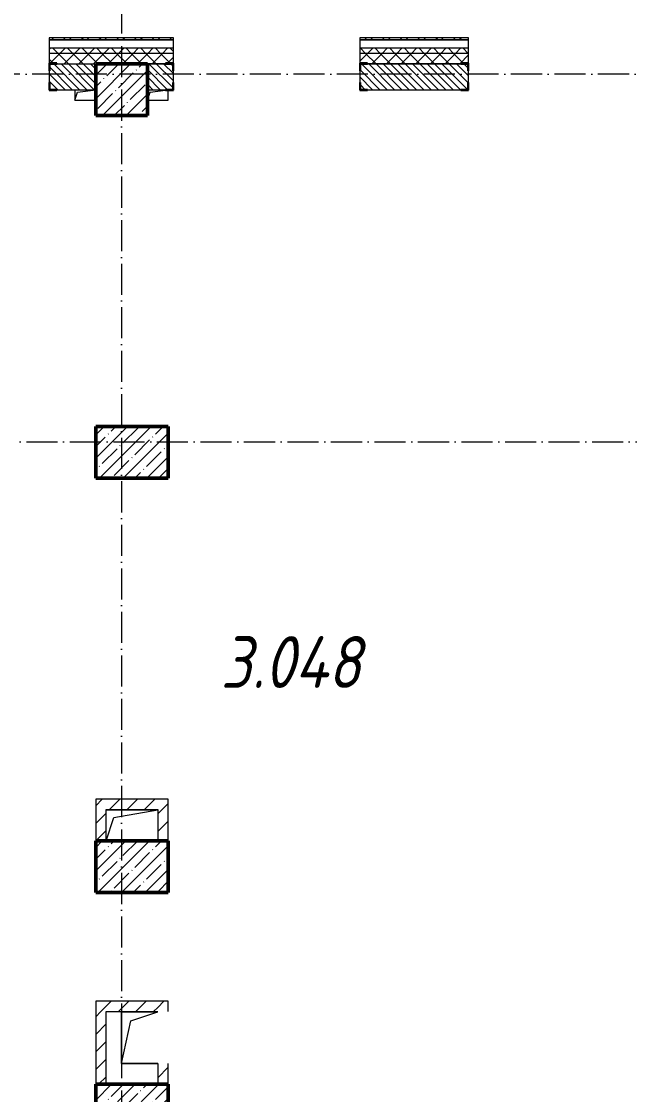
# Model space of a CAD drawing. Header units: millimetres. Extents: x -401725 to 250493, y 305116 to 802890.
# Drawn here: x 219212 to 225083, y 534747 to 545105 of the extents above; entities that cross this region are included whole.
import ezdxf

# ---------------------------------------------------------------- set-up
doc = ezdxf.new("R2010")
doc.units = ezdxf.units.MM
doc.linetypes.add('50_200_ШТРИХ_1Т_ш5_п1_п1_', pattern=[700, 500, -100, 0, -100])
for name, color, linetype, lineweight in [('A-FLOR-____-OTLN', 7, 'Continuous', 9), ('A-GENM-____-MCUT', 7, 'Continuous', 25), ('A-GENM-____-OTLN', 7, 'Continuous', 9), ('A-GENM-____-OTLN-1', 7, 'Continuous', 25), ('A-WALL-____-MCUT', 7, 'Continuous', 13), ('A-WALL-____-MCUT-1', 7, 'Continuous', 9), ('A-WALL-____-PATT-1', 7, 'Continuous', 9), ('A-WALL-FNSH-MCUT-1', 7, 'Continuous', 9), ('S-COLS-____-MCUT', 7, 'Continuous', 50), ('S-COLS-____-OTLN', 7, 'Continuous', 9), ('S-GRID-____-OTLN-1', 7, '50_200_ШТРИХ_1Т_ш5_п1_п1_', 9), ('Марки помещений', 7, 'Continuous', 9)]:
    doc.layers.add(name, color=color, linetype=linetype, lineweight=lineweight)
doc.styles.add('ISOCPEUR_I_2', font='isocpeui.ttf', dxfattribs={"width": 0.85, "height": 2.3})
pattern_1 = [(45, (142429.06, 459015.94), (-70.71068, 70.71068), []), (135, (142429.06, 459015.94), (-70.71068, -70.71068), [])]
pattern_2 = [(135, (142429.057, 459015.94), (-35.35534, -35.35534), [])]
pattern_3 = [(45, (142429.06, 459015.94), (-84.85281, 84.85281), [])]

# ---------------------------------------------------------------- blocks, each defined once
blk = doc.blocks.new('BSC_Колонна _Прямоугольная - 500х500-V43-АР1_План отверстий 3 этажа в осях 1-64_Ю-ЯЯ')
at = {"layer": 'S-COLS-____-OTLN'}
h = blk.add_hatch(dxfattribs=at)
h.set_pattern_fill('FP_51', color=256, style=0, pattern_type=2)
h.set_pattern_definition([(45, (-77750, -85431.04), (-114.04925, 114.04925), []), (45, (-77635.95, -85431.04), (-114.04925, 114.04925), [201.613, -40.323, 3.353, -36.97])])
h.paths.add_polyline_path([(-250, -250), (250, -250), (250, 250), (-250, 250)], flags=0)
at = {"layer": 'S-COLS-____-MCUT'}
for p, q in [((250, 250), (-250, 250)), ((-250, 250), (-250, -250)), ((250, -250), (250, 250)), ((-250, -250), (250, -250))]:
    blk.add_line(p, q, dxfattribs=at)
blk = doc.blocks.new('BSC_Колонна _Прямоугольная - 500х700-V134-АР1_План отверстий 3 этажа в осях 1-64_Ю-ЯЯ')
at = {"layer": 'S-COLS-____-OTLN'}
h = blk.add_hatch(dxfattribs=at)
h.set_pattern_fill('FP_139', color=256, style=0, pattern_type=2)
h.set_pattern_definition([(315, (-75581.04, 77850), (114.04925, 114.04925), []), (315, (-75581.04, 77735.95), (114.04925, 114.04925), [201.613, -40.323, 3.353, -36.97])])
h.paths.add_polyline_path([(-250, 350), (-250, -350), (250, -350), (250, 350)], flags=0)
at = {"layer": 'S-COLS-____-MCUT'}
for p, q in [((250, 350), (-250, 350)), ((-250, 350), (-250, -350)), ((250, -350), (250, 350)), ((-250, -350), (250, -350))]:
    blk.add_line(p, q, dxfattribs=at)
blk = doc.blocks.new('BSC_Колонна _Прямоугольная - 500х700-V137-АР1_План отверстий 3 этажа в осях 1-64_Ю-ЯЯ')
at = {"layer": 'S-COLS-____-OTLN'}
h = blk.add_hatch(dxfattribs=at)
h.set_pattern_fill('FP_142', color=256, style=0, pattern_type=2)
h.set_pattern_definition([(315, (-77931.04, 77850), (114.04925, 114.04925), []), (315, (-77931.04, 77735.95), (114.04925, 114.04925), [201.613, -40.323, 3.353, -36.97])])
h.paths.add_polyline_path([(-250, 350), (-250, -350), (250, -350), (250, 350)], flags=0)
at = {"layer": 'S-COLS-____-MCUT'}
for p, q in [((250, 350), (-250, 350)), ((-250, 350), (-250, -350)), ((250, -350), (250, 350)), ((-250, -350), (250, -350))]:
    blk.add_line(p, q, dxfattribs=at)
blk = doc.blocks.new('BSC_Колонна _Прямоугольная - 500х700-V140-АР1_План отверстий 3 этажа в осях 1-64_Ю-ЯЯ')
at = {"layer": 'S-COLS-____-OTLN'}
h = blk.add_hatch(dxfattribs=at)
h.set_pattern_fill('FP_145', color=256, style=0, pattern_type=2)
h.set_pattern_definition([(315, (-81931.04, 77850), (114.04925, 114.04925), []), (315, (-81931.04, 77735.95), (114.04925, 114.04925), [201.613, -40.323, 3.353, -36.97])])
h.paths.add_polyline_path([(-250, 350), (-250, -350), (250, -350), (250, 350)], flags=0)
at = {"layer": 'S-COLS-____-MCUT'}
for p, q in [((250, 350), (-250, 350)), ((-250, 350), (-250, -350)), ((250, -350), (250, 350)), ((-250, -350), (250, -350))]:
    blk.add_line(p, q, dxfattribs=at)
blk = doc.blocks.new('Фахверк_СКБ_Уголок - 250_2700-27497298-АР1_План отверстий 3 этажа в осях 1-64_Ю-ЯЯ')
at = {"layer": 'A-GENM-____-MCUT'}
for p, q in [((200, 181), (125, 181)), ((125, 181), (125, 106)), ((125, 106), (131, 106)), ((131, 106), (131, 175)), ((131, 175), (200, 175)), ((200, 175), (200, 181)), ((131, -6), (125, -6)), ((125, -6), (125, -81)), ((125, -81), (200, -81)), ((131, -75), (131, -6)), ((200, -75), (131, -75)), ((200, -81), (200, -75))]:
    blk.add_line(p, q, dxfattribs=at)
blk = doc.blocks.new('AR_Отверстие прямоугольное _в плите_ - AR_Отверстие прямоугольное _в плите_-30510712-АР1_План отверстий 3 этажа в осях 1-64_Ю-ЯЯ')
at = {"layer": 'A-GENM-____-OTLN'}
for p, q in [((-100, 50), (-100, -50)), ((-100, -50), (-75, 25)), ((-75, 25), (100, 50)), ((-100, -50), (100, -50))]:
    blk.add_line(p, q, dxfattribs=at)
blk = doc.blocks.new('AR_Отверстие прямоугольное _в плите_ - AR_Отверстие прямоугольное _в плите_-V181-АР1_План отверстий 3 этажа в осях 1-64_Ю-ЯЯ')
at = {"layer": 'A-GENM-____-OTLN'}
for p, q in [((-100, -50), (-75, 25)), ((-75, 25), (75, 46)), ((100, -50), (100, 44)), ((-100, -50), (100, -50))]:
    blk.add_line(p, q, dxfattribs=at)
blk = doc.blocks.new('AR_Отверстие прямоугольное _в плите_ - AR_Отверстие прямоугольное _в плите_-V189-АР1_План отверстий 3 этажа в осях 1-64_Ю-ЯЯ')
at = {"layer": 'A-GENM-____-OTLN'}
for p, q in [((175, 250), (-175, 250)), ((-175, 250), (-175, -250)), ((-87, 163), (175, 250)), ((-175, -250), (-87, 163)), ((-175, -250), (175, -250))]:
    blk.add_line(p, q, dxfattribs=at)
blk = doc.blocks.new('AR_Отверстие прямоугольное _в плите_ - AR_Отверстие прямоугольное _в плите_-V191-АР1_План отверстий 3 этажа в осях 1-64_Ю-ЯЯ')
at = {"layer": 'A-GENM-____-OTLN'}
for p, q in [((250, 150), (-250, 150)), ((-175, 75), (250, 150)), ((-250, -150), (-175, 75))]:
    blk.add_line(p, q, dxfattribs=at)

msp = doc.modelspace()

# ---------------------------------------------------------------- hatches: boundary and pattern name
at = {"layer": 'A-WALL-____-PATT-1'}
h = msp.add_hatch(dxfattribs=at)
h.set_pattern_fill('FP_6', color=256, style=0, pattern_type=2)
h.set_pattern_definition([(45, (142429.06, 459015.94), (-85.53659, 85.53659), []), (45, (142486.08, 459015.94), (-85.53659, 85.53659), [])])
h.paths.add_polyline_path([(228254.0567, 544926.983), (229379.0567, 544926.983), (229379.0567, 544946.983), (228254.0567, 544946.983)], flags=0)
h.paths.add_polyline_path([(222834.6559, 544926.983), (223529.0567, 544926.983), (223529.0567, 544946.983), (222479.0567, 544946.983), (222479.0567, 544926.983)], flags=0)
h.paths.add_polyline_path([(225485.8523, 544926.983), (226454.0567, 544926.983), (226454.0567, 544946.983), (225329.0567, 544946.983), (225329.0567, 544926.983)], flags=0)
h.paths.add_polyline_path([(219479.0567, 544926.983), (220679.0567, 544926.983), (220679.0567, 544946.983), (219479.0567, 544946.983)], flags=0)
h.paths.add_polyline_path([(217164.0567, 544926.983), (217679.0567, 544926.983), (217679.0567, 544946.983), (217164.0567, 544946.983)], flags=0)
h = msp.add_hatch(dxfattribs=at)
h.set_pattern_fill('FP_4', color=256, style=0, pattern_type=2)
h.set_pattern_definition(pattern_1)
h.paths.add_polyline_path([(243909.0567, 544796.983), (243909.0567, 544846.983), (236929.0567, 544846.983), (236929.0567, 544796.983), (241393.0309, 544796.983)], flags=0)
h.paths.add_polyline_path([(235929.0567, 544796.983), (235929.0567, 544846.983), (234179.0567, 544846.983), (234179.0567, 544796.983), (234323.1737, 544796.983)], flags=0)
h.paths.add_polyline_path([(228254.0567, 544796.983), (229379.0567, 544796.983), (229379.0567, 544846.983), (228254.0567, 544846.983)], flags=0)
h.paths.add_polyline_path([(226454.0567, 544796.983), (226454.0567, 544846.983), (225329.0567, 544846.983), (225329.0567, 544796.983), (226369.5844, 544796.983)], flags=0)
h.paths.add_polyline_path([(222834.6559, 544796.983), (223529.0567, 544796.983), (223529.0567, 544846.983), (222479.0567, 544846.983), (222479.0567, 544796.983)], flags=0)
h.paths.add_polyline_path([(219479.0567, 544796.983), (220679.0567, 544796.983), (220679.0567, 544846.983), (219479.0567, 544846.983)], flags=0)
h.paths.add_polyline_path([(217679.0567, 544796.983), (217679.0567, 544846.983), (214129.0567, 544846.983), (214129.0567, 544796.983), (216648.5309, 544796.983)], flags=0)
h.paths.add_polyline_path([(212329.0567, 544796.983), (212329.0567, 544846.983), (211129.0567, 544846.983), (211129.0567, 544796.983)], flags=0)
h.paths.add_polyline_path([(206329.0567, 544796.983), (206329.0567, 544846.983), (205079.0567, 544846.983), (205079.0567, 544796.983), (206043.7451, 544796.983)], flags=0)
h.paths.add_polyline_path([(208129.0567, 544796.983), (209329.0567, 544796.983), (209329.0567, 544846.983), (208129.0567, 544846.983)], flags=0)
h.paths.add_polyline_path([(200279.0567, 544796.983), (200279.0567, 544846.983), (199079.0567, 544846.983), (199079.0567, 544796.983)], flags=0)
h.paths.add_polyline_path([(203279.0567, 544796.983), (203279.0567, 544846.983), (202079.0567, 544846.983), (202079.0567, 544796.983), (202508.8166, 544796.983)], flags=0)
h.paths.add_polyline_path([(197279.0567, 544796.983), (197279.0567, 544846.983), (196079.0567, 544846.983), (196079.0567, 544796.983)], flags=0)
h.paths.add_polyline_path([(194279.0567, 544796.983), (194279.0567, 544846.983), (192479.0567, 544846.983), (192479.0567, 544796.983)], flags=0)
h = msp.add_hatch(dxfattribs=at)
h.set_pattern_fill('FP_4', color=256, style=0, pattern_type=2)
h.set_pattern_definition(pattern_1)
h.paths.add_polyline_path([(243829.0567, 544696.983), (243909.0567, 544696.983), (243909.0567, 544796.983), (236929.0567, 544796.983), (236929.0567, 544696.983), (243779.0567, 544696.983)], flags=0)
h.paths.add_polyline_path([(235929.0567, 544696.983), (235929.0567, 544796.983), (234179.0567, 544796.983), (234179.0567, 544702.983), (234254.0567, 544702.983), (234254.0567, 544696.983), (235429.0567, 544696.983)], flags=0)
h.paths.add_polyline_path([(226379.0567, 544696.983), (226379.0567, 544702.983), (226454.0567, 544702.983), (226454.0567, 544796.983), (225329.0567, 544796.983), (225329.0567, 544696.983), (226369.5844, 544696.983)], flags=0)
h.paths.add_polyline_path([(229020.7809, 544696.983), (229304.0567, 544696.983), (229304.0567, 544702.983), (229379.0567, 544702.983), (229379.0567, 544796.983), (228254.0567, 544796.983), (228254.0567, 544702.983), (228329.0567, 544702.983), (228329.0567, 544696.983)], flags=0)
h.paths.add_polyline_path([(223454.0567, 544696.983), (223454.0567, 544702.983), (223529.0567, 544702.983), (223529.0567, 544796.983), (222479.0567, 544796.983), (222479.0567, 544702.983), (222554.0567, 544702.983), (222554.0567, 544696.983), (222834.6559, 544696.983)], flags=0)
h.paths.add_polyline_path([(220604.0567, 544696.983), (220604.0567, 544702.983), (220679.0567, 544702.983), (220679.0567, 544796.983), (219479.0567, 544796.983), (219479.0567, 544702.983), (219554.0567, 544702.983), (219554.0567, 544696.983), (220429.0567, 544696.983)], flags=0)
h.paths.add_polyline_path([(217679.0567, 544696.983), (217679.0567, 544796.983), (214129.0567, 544796.983), (214129.0567, 544702.983), (214204.0567, 544702.983), (214204.0567, 544696.983), (217179.0567, 544696.983)], flags=0)
h.paths.add_polyline_path([(211629.0567, 544696.983), (212254.0567, 544696.983), (212254.0567, 544702.983), (212329.0567, 544702.983), (212329.0567, 544796.983), (211129.0567, 544796.983), (211129.0567, 544696.983)], flags=0)
h.paths.add_polyline_path([(205679.0567, 544696.983), (206254.0567, 544696.983), (206254.0567, 544702.983), (206329.0567, 544702.983), (206329.0567, 544796.983), (205079.0567, 544796.983), (205079.0567, 544702.983), (205154.0567, 544702.983), (205154.0567, 544696.983), (205179.0567, 544696.983)], flags=0)
h.paths.add_polyline_path([(208204.0567, 544696.983), (209254.0567, 544696.983), (209254.0567, 544702.983), (209329.0567, 544702.983), (209329.0567, 544796.983), (208129.0567, 544796.983), (208129.0567, 544702.983), (208204.0567, 544702.983)], flags=0)
h.paths.add_polyline_path([(202508.8166, 544696.983), (203204.0567, 544696.983), (203204.0567, 544702.983), (203279.0567, 544702.983), (203279.0567, 544796.983), (202079.0567, 544796.983), (202079.0567, 544702.983), (202154.0567, 544702.983), (202154.0567, 544696.983)], flags=0)
h.paths.add_polyline_path([(200204.0567, 544696.983), (200204.0567, 544702.983), (200279.0567, 544702.983), (200279.0567, 544796.983), (199079.0567, 544796.983), (199079.0567, 544702.983), (199154.0567, 544702.983), (199154.0567, 544696.983), (199679.0567, 544696.983)], flags=0)
h.paths.add_polyline_path([(196154.0567, 544696.983), (197204.0567, 544696.983), (197204.0567, 544702.983), (197279.0567, 544702.983), (197279.0567, 544796.983), (196079.0567, 544796.983), (196079.0567, 544702.983), (196154.0567, 544702.983)], flags=0)
h.paths.add_polyline_path([(194204.0567, 544696.983), (194204.0567, 544702.983), (194279.0567, 544702.983), (194279.0567, 544796.983), (192479.0567, 544796.983), (192479.0567, 544696.983), (193429.0567, 544696.983)], flags=0)
h = msp.add_hatch(dxfattribs=at)
h.set_pattern_fill('FP_9', color=256, style=0, pattern_type=2)
h.set_pattern_definition(pattern_2)
h.paths.add_polyline_path([(219485.0567, 544446.983), (219929.0567, 544446.983), (219929.0567, 544696.983), (219485.0567, 544696.983), (219485.0567, 544627.983), (219479.0567, 544627.983), (219479.0567, 544515.983), (219485.0567, 544515.983)], flags=0)
h = msp.add_hatch(dxfattribs=at)
h.set_pattern_fill('FP_9', color=256, style=0, pattern_type=2)
h.set_pattern_definition(pattern_2)
h.paths.add_polyline_path([(223523.0567, 544446.983), (223523.0567, 544515.983), (223529.0567, 544515.983), (223529.0567, 544627.983), (223523.0567, 544627.983), (223523.0567, 544696.983), (222485.0567, 544696.983), (222485.0567, 544627.983), (222479.0567, 544627.983), (222479.0567, 544515.983), (222485.0567, 544515.983), (222485.0567, 544446.983), (223454.0567, 544446.983)], flags=0)
h.paths.add_polyline_path([(220429.0567, 544446.983), (220673.0567, 544446.983), (220673.0567, 544515.983), (220679.0567, 544515.983), (220679.0567, 544627.983), (220673.0567, 544627.983), (220673.0567, 544696.983), (220429.0567, 544696.983), (220429.0567, 544627.983)], flags=0)
h = msp.add_hatch(dxfattribs=at)
h.set_pattern_fill('FP_7', color=256, style=0, pattern_type=2)
h.set_pattern_definition(pattern_3)
h.paths.add_polyline_path([(220529.0567, 537496.983), (220529.0567, 537596.983), (219929.0567, 537596.983), (219929.0567, 537496.983), (220183.4594, 537496.983)], flags=0)
h = msp.add_hatch(dxfattribs=at)
h.set_pattern_fill('FP_7', color=256, style=0, pattern_type=2)
h.set_pattern_definition(pattern_3)
h.paths.add_polyline_path([(220628.941, 537196.983), (220629.0567, 537196.983), (220629.0567, 537596.983), (220529.0567, 537596.983), (220529.0567, 537196.983)], flags=0)
h = msp.add_hatch(dxfattribs=at)
h.set_pattern_fill('FP_7', color=256, style=0, pattern_type=2)
h.set_pattern_definition(pattern_3)
h.paths.add_polyline_path([(220029.0567, 537196.983), (220029.0567, 537496.983), (219929.0567, 537496.983), (219929.0567, 537196.983)], flags=0)
h = msp.add_hatch(dxfattribs=at)
h.set_pattern_fill('FP_7', color=256, style=0, pattern_type=2)
h.set_pattern_definition(pattern_3)
h.paths.add_polyline_path([(220183.4594, 535546.983), (220529.0567, 535546.983), (220529.0567, 535646.983), (219929.0567, 535646.983), (219929.0567, 535546.983), (220029.0567, 535546.983)], flags=0)
h = msp.add_hatch(dxfattribs=at)
h.set_pattern_fill('FP_7', color=256, style=0, pattern_type=2)
h.set_pattern_definition(pattern_3)
h.paths.add_polyline_path([(220529.0567, 534846.983), (220629.0567, 534846.983), (220629.0567, 535046.983), (220529.0567, 535046.983)], flags=0)
h.paths.add_polyline_path([(220629.0567, 535546.983), (220629.0567, 535646.983), (220529.0567, 535646.983), (220529.0567, 535546.983)], flags=0)
h = msp.add_hatch(dxfattribs=at)
h.set_pattern_fill('FP_7', color=256, style=0, pattern_type=2)
h.set_pattern_definition(pattern_3)
h.paths.add_polyline_path([(220029.0567, 534846.983), (220029.0567, 535546.983), (219929.0567, 535546.983), (219929.0567, 534846.983)], flags=0)

# ---------------------------------------------------------------- linework, layer by layer
at = {"layer": 'A-FLOR-____-OTLN'}
for p, q in [((220029.0567, 537496.6355), (220529.0567, 537496.6355)), ((220179.0567, 535546.6355), (220529.0567, 535546.6355)), ((220179.0567, 535046.6355), (220179.0567, 535546.6355)), ((220529.0567, 535046.6355), (220179.0567, 535046.6355))]:
    msp.add_line(p, q, dxfattribs=at)
at = {"layer": 'A-WALL-____-MCUT'}
for p, q in [((220679.0567, 544926.983), (219479.0567, 544926.983)), ((219479.0567, 544926.983), (219479.0567, 544702.983)), ((220679.0567, 544702.983), (220679.0567, 544926.983)), ((223529.0567, 544926.983), (222479.0567, 544926.983)), ((222479.0567, 544926.983), (222479.0567, 544702.983)), ((223529.0567, 544702.983), (223529.0567, 544926.983)), ((219479.0567, 544627.983), (219479.0567, 544515.983)), ((220679.0567, 544515.983), (220679.0567, 544627.983)), ((222479.0567, 544627.983), (222479.0567, 544515.983)), ((223529.0567, 544515.983), (223529.0567, 544627.983)), ((219554.0567, 544446.983), (219929.0567, 544446.983)), ((220429.0567, 544446.983), (220604.0567, 544446.983)), ((222554.0567, 544446.983), (223454.0567, 544446.983))]:
    msp.add_line(p, q, dxfattribs=at)
at = {"layer": 'A-WALL-____-MCUT-1'}
for p, q in [((220679.0567, 544846.983), (219479.0567, 544846.983)), ((220679.0567, 544796.983), (219479.0567, 544796.983)), ((223529.0567, 544846.983), (222479.0567, 544846.983)), ((223529.0567, 544796.983), (222479.0567, 544796.983)), ((219554.0567, 544696.983), (219929.0567, 544696.983)), ((220429.0567, 544696.983), (220604.0567, 544696.983)), ((220604.0567, 544696.983), (220429.0567, 544696.983)), ((222554.0567, 544696.983), (223454.0567, 544696.983)), ((223454.0567, 544696.983), (222554.0567, 544696.983))]:
    msp.add_line(p, q, dxfattribs=at)
at = {"layer": 'A-WALL-FNSH-MCUT-1'}
for p, q in [((220679.0567, 544946.983), (219479.0567, 544946.983)), ((219479.0567, 544946.983), (219479.0567, 544926.983)), ((219479.0567, 544926.983), (220679.0567, 544926.983)), ((220679.0567, 544926.983), (220679.0567, 544946.983)), ((223529.0567, 544946.983), (222479.0567, 544946.983)), ((222479.0567, 544946.983), (222479.0567, 544926.983)), ((222479.0567, 544926.983), (223529.0567, 544926.983)), ((223529.0567, 544926.983), (223529.0567, 544946.983)), ((220629.0567, 537596.983), (219929.0567, 537596.983)), ((219929.0567, 537596.983), (219929.0567, 537196.983)), ((220629.0567, 537196.983), (220629.0567, 537596.983)), ((220029.0567, 537496.983), (220529.0567, 537496.983)), ((220029.0567, 537196.983), (220029.0567, 537496.983)), ((220529.0567, 537496.983), (220529.0567, 537196.983)), ((220629.0567, 535646.983), (219929.0567, 535646.983)), ((219929.0567, 535646.983), (219929.0567, 534846.983)), ((220629.0567, 535546.983), (220629.0567, 535646.983)), ((220029.0567, 535546.983), (220529.0567, 535546.983)), ((220029.0567, 534846.983), (220029.0567, 535546.983)), ((220529.0567, 535046.983), (220529.0567, 534846.983)), ((220629.0567, 534846.983), (220629.0567, 535046.983))]:
    msp.add_line(p, q, dxfattribs=at)
at = {"layer": 'S-GRID-____-OTLN-1', "color": 251, "ltscale": 0.6, "true_color": 0x636466}
for p, q in [((220179.0567, 549908.7924), (220179.0567, 498996.983)), ((246503.4633, 544596.983), (137760.2865, 544596.983)), ((137760.2865, 541046.983), (246503.4633, 541046.983))]:
    msp.add_line(p, q, dxfattribs=at)

# ---------------------------------------------------------------- block references
at = {"layer": 'A-GENM-____-OTLN'}
for name, p in [('AR_Отверстие прямоугольное _в плите_ - AR_Отверстие прямоугольное _в плите_-30510712-АР1_План отверстий 3 этажа в осях 1-64_Ю-ЯЯ', (219829.0567, 544396.983)), ('AR_Отверстие прямоугольное _в плите_ - AR_Отверстие прямоугольное _в плите_-V181-АР1_План отверстий 3 этажа в осях 1-64_Ю-ЯЯ', (220529.0567, 544396.983)), ('AR_Отверстие прямоугольное _в плите_ - AR_Отверстие прямоугольное _в плите_-V191-АР1_План отверстий 3 этажа в осях 1-64_Ю-ЯЯ', (220279.0567, 537346.6355)), ('AR_Отверстие прямоугольное _в плите_ - AR_Отверстие прямоугольное _в плите_-V189-АР1_План отверстий 3 этажа в осях 1-64_Ю-ЯЯ', (220354.0567, 535296.6355))]:
    msp.add_blockref(name, p, dxfattribs=at)
at = {"layer": 'A-GENM-____-OTLN-1'}
for p in [(219354.0567, 544521.983), (222354.0567, 544521.983)]:
    msp.add_blockref('Фахверк_СКБ_Уголок - 250_2700-27497298-АР1_План отверстий 3 этажа в осях 1-64_Ю-ЯЯ', p, dxfattribs=at)
at = {"layer": 'A-GENM-____-OTLN-1', "rotation": 180}
for p in [(220804.0567, 544621.983), (223654.0567, 544621.983)]:
    msp.add_blockref('Фахверк_СКБ_Уголок - 250_2700-27497298-АР1_План отверстий 3 этажа в осях 1-64_Ю-ЯЯ', p, dxfattribs=at)
at = {"layer": 'S-COLS-____-OTLN'}
msp.add_blockref('BSC_Колонна _Прямоугольная - 500х500-V43-АР1_План отверстий 3 этажа в осях 1-64_Ю-ЯЯ', (220179.0567, 544446.983), dxfattribs=at)
at = {"layer": 'S-COLS-____-OTLN', "rotation": 89.9999999999999}
for name, p in [('BSC_Колонна _Прямоугольная - 500х700-V140-АР1_План отверстий 3 этажа в осях 1-64_Ю-ЯЯ', (220279.0567, 540946.983)), ('BSC_Колонна _Прямоугольная - 500х700-V137-АР1_План отверстий 3 этажа в осях 1-64_Ю-ЯЯ', (220279.0567, 536946.983)), ('BSC_Колонна _Прямоугольная - 500х700-V134-АР1_План отверстий 3 этажа в осях 1-64_Ю-ЯЯ', (220279.0567, 534596.983))]:
    msp.add_blockref(name, p, dxfattribs=at)

# ---------------------------------------------------------------- texts
at = {"layer": 'Марки помещений', "insert": (221134.884, 539171.7601), "char_height": 500, "width": 817.72125, "attachment_point": 1, "style": 'ISOCPEUR_I_2'}
msp.add_mtext('3.048', dxfattribs=at)

doc.saveas('drawing.dxf')
